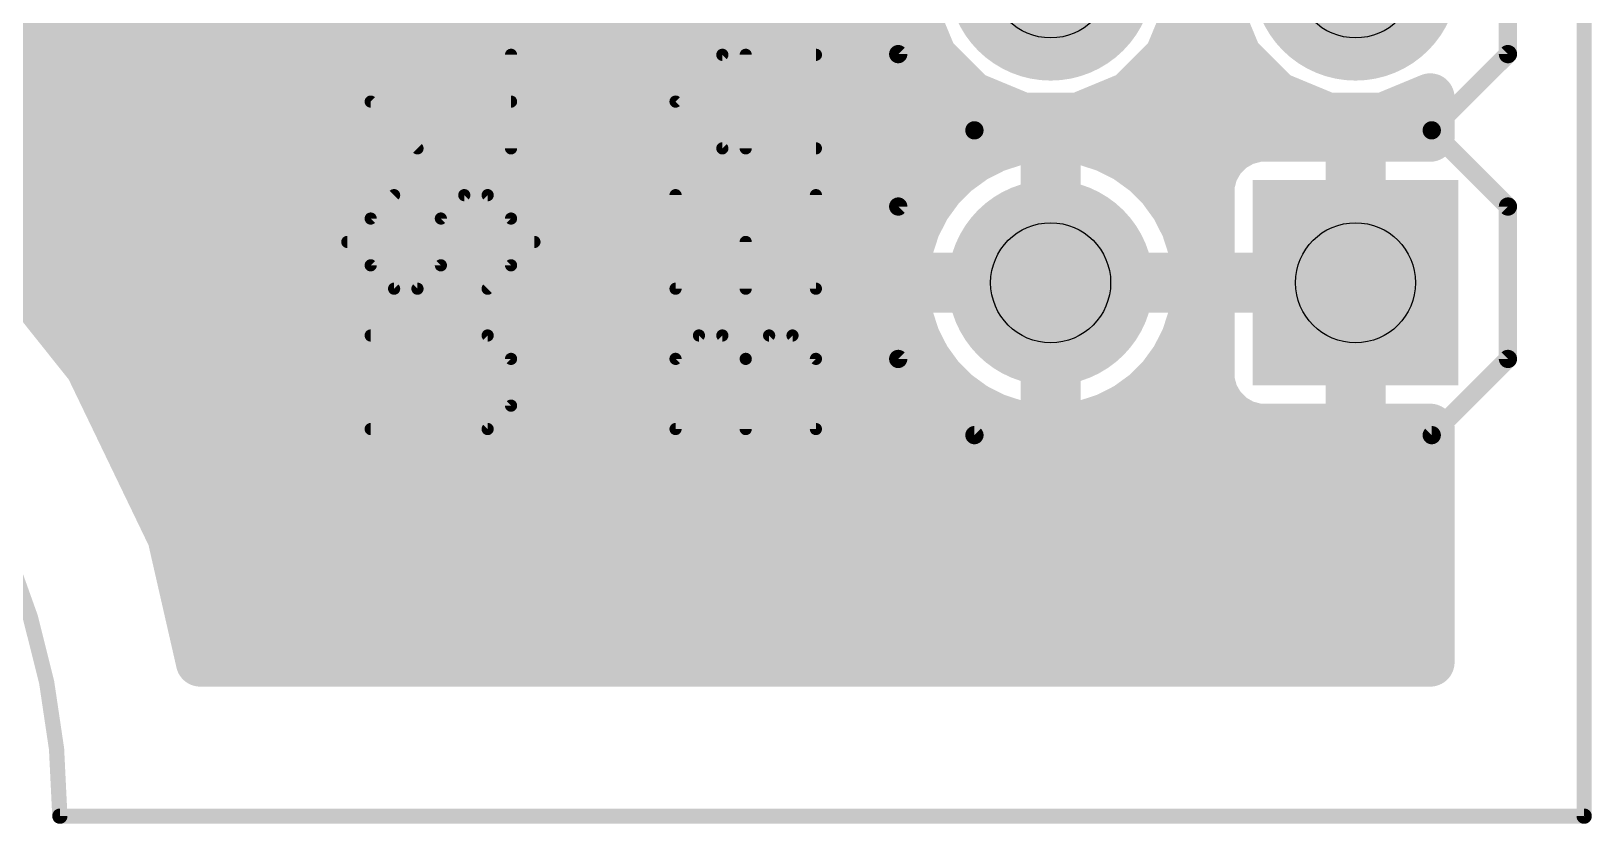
# Model space of a CAD drawing. Extents: x -0.1 to 54.7, y 0 to 86.4.
# Drawn here: x 41.67 to 54.67, y 14.54 to 21.15 of the extents above; entities that cross this region are included whole.
import ezdxf

# ---------------------------------------------------------------- set-up
doc = ezdxf.new("R2010")
doc.units = 0
for name, color, linetype in [('1', 22, 'CONTINUOUS'), ('16', 175, 'CONTINUOUS'), ('17', 82, 'CONTINUOUS'), ('20', 7, 'CONTINUOUS'), ('21', 253, 'CONTINUOUS'), ('25', 253, 'CONTINUOUS'), ('27', 253, 'CONTINUOUS'), ('29', 253, 'CONTINUOUS'), ('30', 253, 'CONTINUOUS'), ('44', 253, 'CONTINUOUS'), ('51', 253, 'CONTINUOUS')]:
    doc.layers.add(name, color=color, linetype=linetype)

# ---------------------------------------------------------------- blocks, each defined once
blk = doc.blocks.new('RECT')
blk.add_solid([(-0.5, -0.5), (0.5, -0.5), (-0.5, 0.5), (0.5, 0.5)])
blk = doc.blocks.new('SQUAREP')
blk.add_solid([(-0.5, -0.5), (0.5, -0.5), (-0.5, 0.5), (0.5, 0.5)])
blk = doc.blocks.new('ROUNDP')
at = {"const_width": 0.5}
blk.add_lwpolyline([(0, -0.25, 1), (0, 0.25, 1), (0, -0.25)], format="xyb", dxfattribs=at)

msp = doc.modelspace()

# ---------------------------------------------------------------- linework, layer by layer
at = {"layer": '1', "const_width": 0.4064}
for points in [[(49.0046, 21.3592), (49.1813, 20.9327)], [(51.1487, 20.9327), (51.3254, 21.3592)], [(51.5446, 21.3592), (51.7213, 20.9327)], [(38.7679, 21.1328), (49.0984, 21.1328)], [(51.2316, 21.1328), (51.6384, 21.1328)], [(49.1813, 20.9327), (49.5077, 20.6063)], [(50.8223, 20.6063), (51.1487, 20.9327)], [(51.7213, 20.9327), (52.0477, 20.6063)], [(39.6118, 20.7264), (49.3875, 20.7264)], [(49.5077, 20.6063), (49.9342, 20.4296)], [(50.3958, 20.4296), (50.8223, 20.6063)], [(50.9425, 20.7264), (51.9275, 20.7264)], [(52.0477, 20.6063), (52.4742, 20.4296)], [(52.9358, 20.4296), (53.3273, 20.5918)], [(53.3273, 20.5918), (53.3273, 20.2612)], [(49.9342, 20.4296), (50.3958, 20.4296)], [(52.4742, 20.4296), (52.9358, 20.4296)], [(40.2521, 20.32), (53.3273, 20.32)], [(49.8814, 20.2314), (49.7001, 20.1725)], [(50.0697, 20.2612), (49.8814, 20.2314)], [(50.1182, 20.2612), (50.0697, 20.2612)], [(50.1182, 19.0968), (50.1182, 20.2612)], [(50.2603, 20.2612), (50.2118, 20.2612)], [(50.2118, 20.2612), (50.2118, 19.0968)], [(50.4486, 20.2314), (50.2603, 20.2612)], [(50.6299, 20.1725), (50.4486, 20.2314)], [(51.7745, 20.23), (51.6703, 20.1699)], [(51.8908, 20.2612), (51.7745, 20.23)], [(52.6582, 20.2612), (51.8908, 20.2612)], [(52.6582, 19.0968), (52.6582, 20.2612)], [(53.3273, 20.2612), (52.7518, 20.2612)], [(52.7518, 20.2612), (52.7518, 19.0968)], [(49.5302, 20.0859), (49.376, 19.9739)], [(49.7001, 20.1725), (49.5302, 20.0859)], [(50.7998, 20.0859), (50.6299, 20.1725)], [(50.954, 19.9739), (50.7998, 20.0859)], [(51.5851, 20.0847), (51.525, 19.9805)], [(51.6703, 20.1699), (51.5851, 20.0847)], [(49.376, 19.9739), (49.2411, 19.839)], [(51.0889, 19.839), (50.954, 19.9739)], [(51.525, 19.9805), (51.4938, 19.8642)], [(40.7617, 19.9136), (49.3157, 19.9136)], [(49.2411, 19.839), (49.1291, 19.6848)], [(50.1182, 19.9136), (50.2118, 19.9136)], [(51.0143, 19.9136), (51.507, 19.9136)], [(51.2009, 19.6848), (51.0889, 19.839)], [(51.4938, 19.8642), (51.4938, 19.0968)], [(52.6582, 19.9136), (52.7518, 19.9136)], [(42.1576, 18.3516), (41.1744, 19.5844)], [(49.1291, 19.6848), (49.0425, 19.5149)], [(51.2875, 19.5149), (51.2009, 19.6848)], [(41.236, 19.5072), (49.04, 19.5072)], [(49.0425, 19.5149), (48.9836, 19.3336)], [(50.1182, 19.5072), (50.2118, 19.5072)], [(51.3464, 19.3336), (51.2875, 19.5149)], [(51.29, 19.5072), (51.4938, 19.5072)], [(52.6582, 19.5072), (52.7518, 19.5072)], [(48.9836, 19.3336), (48.9538, 19.1453)], [(51.3762, 19.1453), (51.3464, 19.3336)], [(41.5601, 19.1008), (48.9538, 19.1008)], [(48.9538, 19.1453), (48.9538, 19.0968)], [(48.9538, 19.0968), (50.1182, 19.0968)], [(50.1182, 19.1008), (50.2118, 19.1008)], [(50.2118, 19.0968), (50.1182, 19.0968)], [(50.1182, 19.0968), (50.1182, 19.0032)], [(50.2118, 19.0032), (50.2118, 19.0968)], [(50.2118, 19.0968), (51.3762, 19.0968)], [(51.3762, 19.0968), (51.3762, 19.1453)], [(51.3762, 19.1008), (51.4938, 19.1008)], [(51.4938, 19.0968), (52.6582, 19.0968)], [(52.6582, 19.1008), (52.7518, 19.1008)], [(52.7518, 19.0968), (52.6582, 19.0968)], [(52.6582, 19.0968), (52.6582, 19.0032)], [(50.1182, 19.0032), (48.9538, 19.0032)], [(48.9538, 19.0032), (48.9538, 18.9547)], [(48.9538, 18.9547), (48.9836, 18.7664)], [(50.1182, 17.8388), (50.1182, 19.0032)], [(50.1182, 19.0032), (50.2118, 19.0032)], [(50.2118, 19.0032), (50.2118, 17.8388)], [(51.3762, 19.0032), (50.2118, 19.0032)], [(51.3464, 18.7664), (51.3762, 18.9547)], [(51.3762, 18.9547), (51.3762, 19.0032)], [(52.6582, 19.0032), (51.4938, 19.0032)], [(51.4938, 19.0032), (51.4938, 18.2358)], [(52.6582, 17.8388), (52.6582, 19.0032)], [(52.6582, 19.0032), (52.7518, 19.0032)], [(52.7518, 19.0032), (52.7518, 17.8388)], [(41.8842, 18.6944), (49.007, 18.6944)], [(48.9836, 18.7664), (49.0425, 18.5851)], [(50.1182, 18.6944), (50.2118, 18.6944)], [(51.2875, 18.5851), (51.3464, 18.7664)], [(51.323, 18.6944), (51.4938, 18.6944)], [(52.6582, 18.6944), (52.7518, 18.6944)], [(49.0425, 18.5851), (49.1291, 18.4152)], [(51.2009, 18.4152), (51.2875, 18.5851)], [(49.1291, 18.4152), (49.2411, 18.261)], [(51.0889, 18.261), (51.2009, 18.4152)], [(42.8418, 16.9308), (42.1576, 18.3516)], [(42.1576, 18.3516), (42.1576, 18.3516)], [(42.1882, 18.288), (49.2215, 18.288)], [(49.2411, 18.261), (49.376, 18.1261)], [(50.1182, 18.288), (50.2118, 18.288)], [(50.954, 18.1261), (51.0889, 18.261)], [(51.1085, 18.288), (51.4938, 18.288)], [(52.6582, 18.288), (52.7518, 18.288)], [(51.4938, 18.2358), (51.525, 18.1195)], [(49.376, 18.1261), (49.5302, 18.0141)], [(49.5302, 18.0141), (49.7001, 17.9275)], [(50.6299, 17.9275), (50.7998, 18.0141)], [(50.7998, 18.0141), (50.954, 18.1261)], [(51.525, 18.1195), (51.5851, 18.0153)], [(51.5851, 18.0153), (51.6703, 17.9301)], [(42.3839, 17.8816), (49.8414, 17.8816)], [(49.7001, 17.9275), (49.8814, 17.8686)], [(50.1182, 17.8816), (50.2118, 17.8816)], [(50.4486, 17.8686), (50.6299, 17.9275)], [(50.4886, 17.8816), (51.7544, 17.8816)], [(51.6703, 17.9301), (51.7745, 17.87)], [(51.7745, 17.87), (51.8908, 17.8388)], [(52.6582, 17.8816), (52.7518, 17.8816)], [(49.8814, 17.8686), (50.0697, 17.8388)], [(50.0697, 17.8388), (50.1182, 17.8388)], [(50.2118, 17.8388), (50.2603, 17.8388)], [(50.2603, 17.8388), (50.4486, 17.8686)], [(51.8908, 17.8388), (52.6582, 17.8388)], [(52.7518, 17.8388), (53.3273, 17.8388)], [(53.3273, 17.8388), (53.3273, 15.8877)], [(42.5796, 17.4752), (53.3273, 17.4752)], [(42.7754, 17.0688), (53.3273, 17.0688)], [(43.0799, 15.8877), (42.8418, 16.9308)], [(42.8418, 16.9308), (42.8418, 16.9308)], [(42.9031, 16.6624), (53.3273, 16.6624)], [(42.9958, 16.256), (53.3273, 16.256)], [(53.3273, 15.8877), (43.0799, 15.8877)]]:
    msp.add_lwpolyline(points, dxfattribs=at)
at = {"layer": '1', "const_width": 0.2032}
for points in [[(49.0984, 21.0312, 1), (49.0984, 21.2344)], [(51.2316, 21.2344, 1), (51.2316, 21.0312)], [(51.6384, 21.0312, 1), (51.6384, 21.2344)], [(49.2531, 21.0045, 1), (49.1094, 20.8608)], [(49.0874, 20.8938, 1), (49.2751, 20.9716)], [(51.0549, 20.9716, 1), (51.2426, 20.8938)], [(51.2206, 20.8608, 1), (51.0769, 21.0045)], [(51.7931, 21.0045, 1), (51.6494, 20.8608)], [(51.6274, 20.8938, 1), (51.8151, 20.9716)], [(49.3875, 20.6248, 1), (49.3875, 20.828)], [(49.5466, 20.7001, 1), (49.4688, 20.5124)], [(50.8612, 20.5124, 1), (50.7834, 20.7001)], [(50.9425, 20.828, 1), (50.9425, 20.6248)], [(51.9275, 20.6248, 1), (51.9275, 20.828)], [(52.0866, 20.7001, 1), (52.0088, 20.5124)], [(49.4358, 20.5344, 1), (49.5795, 20.6781)], [(50.7505, 20.6781, 1), (50.8942, 20.5344)], [(51.9758, 20.5344, 1), (52.1195, 20.6781)], [(53.4289, 20.5918, 1), (53.2257, 20.5918)], [(53.3662, 20.4979, 1), (53.2884, 20.6856)], [(49.9342, 20.5312, 1), (49.9342, 20.328)], [(49.8953, 20.3357, 1), (49.9731, 20.5235)], [(50.3569, 20.5235, 1), (50.4347, 20.3357)], [(50.3958, 20.328, 1), (50.3958, 20.5312)], [(52.4742, 20.5312, 1), (52.4742, 20.328)], [(52.4353, 20.3357, 1), (52.5131, 20.5235)], [(52.8969, 20.5235, 1), (52.9747, 20.3357)], [(52.9358, 20.328, 1), (52.9358, 20.5312)], [(49.8655, 20.3317, 1), (49.8973, 20.131)], [(49.9128, 20.1347, 1), (49.85, 20.328)], [(50.0697, 20.3628, 1), (50.0697, 20.1596)], [(50.2198, 20.2612, 1), (50.0166, 20.2612)], [(50.0856, 20.1608, 1), (50.0538, 20.3615)], [(50.2118, 20.3628, 1), (50.2118, 20.1596)], [(50.3134, 20.2612, 1), (50.1102, 20.2612)], [(50.1182, 20.1596, 1), (50.1182, 20.3628)], [(50.2762, 20.3615, 1), (50.2444, 20.1608)], [(50.2603, 20.1596, 1), (50.2603, 20.3628)], [(50.48, 20.328, 1), (50.4172, 20.1347)], [(50.4327, 20.131, 1), (50.4645, 20.3317)], [(51.7482, 20.3282, 1), (51.8008, 20.1319)], [(51.8253, 20.1421, 1), (51.7237, 20.318)], [(51.8908, 20.3628, 1), (51.8908, 20.1596)], [(51.9171, 20.1631, 1), (51.8645, 20.3593)], [(52.7598, 20.2612, 1), (52.5566, 20.2612)], [(52.7518, 20.3628, 1), (52.7518, 20.1596)], [(52.8534, 20.2612, 1), (52.6502, 20.2612)], [(52.6582, 20.1596, 1), (52.6582, 20.3628)], [(53.3273, 20.2184, 1), (53.3273, 20.4216)], [(53.3273, 20.1596, 1), (53.3273, 20.3628)], [(49.5899, 20.0037, 1), (49.4705, 20.1681)], [(49.6687, 20.2691, 1), (49.7315, 20.0758)], [(49.7462, 20.0819, 1), (49.6539, 20.263)], [(50.6761, 20.263, 1), (50.5838, 20.0819)], [(50.5985, 20.0758, 1), (50.6613, 20.2691)], [(50.8595, 20.1681, 1), (50.7401, 20.0037)], [(51.6731, 20.0339, 1), (51.4972, 20.1355)], [(51.6195, 20.2578, 1), (51.7211, 20.0819)], [(51.7421, 20.098, 1), (51.5984, 20.2417)], [(53.2257, 20.2612, 1), (53.4289, 20.2612)], [(49.3162, 20.056, 1), (49.4357, 19.8917)], [(49.4478, 19.902, 1), (49.3041, 20.0457)], [(49.4841, 20.1764, 1), (49.5763, 19.9954)], [(50.7537, 19.9954, 1), (50.8459, 20.1764)], [(51.0259, 20.0457, 1), (50.8822, 19.902)], [(50.8943, 19.8917, 1), (51.0138, 20.056)], [(51.6231, 19.9542, 1), (51.4268, 20.0068)], [(51.5133, 20.1566, 1), (51.657, 20.0129)], [(49.3233, 19.7793, 1), (49.159, 19.8988)], [(49.3157, 19.812, 1), (49.3157, 20.0152)], [(50.1182, 20.0152, 1), (50.1182, 19.812)], [(50.2118, 19.812, 1), (50.2118, 20.0152)], [(51.0143, 20.0152, 1), (51.0143, 19.812)], [(51.171, 19.8988, 1), (51.0067, 19.7793)], [(51.5954, 19.8642, 1), (51.3922, 19.8642)], [(51.437, 20.0313, 1), (51.6129, 19.9297)], [(51.507, 19.812, 1), (51.507, 20.0152)], [(52.6582, 20.0152, 1), (52.6582, 19.812)], [(52.7518, 19.812, 1), (52.7518, 20.0152)], [(49.1693, 19.9109, 1), (49.313, 19.7672)], [(51.017, 19.7672, 1), (51.1607, 19.9109)], [(51.3957, 19.8905, 1), (51.5919, 19.8379)], [(49.0469, 19.7445, 1), (49.2113, 19.6251)], [(49.2196, 19.6387, 1), (49.0386, 19.7309)], [(51.2914, 19.7309, 1), (51.1104, 19.6387)], [(51.1187, 19.6251, 1), (51.2831, 19.7445)], [(48.952, 19.5611, 1), (49.1331, 19.4688)], [(49.1392, 19.4835, 1), (48.9459, 19.5463)], [(49.04, 19.4056, 1), (49.04, 19.6088)], [(50.1182, 19.6088, 1), (50.1182, 19.4056)], [(50.2118, 19.4056, 1), (50.2118, 19.6088)], [(51.3841, 19.5463, 1), (51.1908, 19.4835)], [(51.29, 19.6088, 1), (51.29, 19.4056)], [(51.1969, 19.4688, 1), (51.378, 19.5611)], [(51.4938, 19.4056, 1), (51.4938, 19.6088)], [(52.6582, 19.6088, 1), (52.6582, 19.4056)], [(52.7518, 19.4056, 1), (52.7518, 19.6088)], [(49.084, 19.3177, 1), (48.8833, 19.3495)], [(51.4467, 19.3495, 1), (51.246, 19.3177)], [(48.887, 19.365, 1), (49.0803, 19.3022)], [(51.2497, 19.3022, 1), (51.443, 19.365)], [(49.0554, 19.1453, 1), (48.8522, 19.1453)], [(48.9538, 19.1984, 1), (48.9538, 18.9952)], [(48.8535, 19.1612, 1), (49.0541, 19.1294)], [(48.9538, 18.9992, 1), (48.9538, 19.2024)], [(50.1182, 19.2024, 1), (50.1182, 18.9992)], [(50.1182, 19.1984, 1), (50.1182, 18.9952)], [(50.2198, 19.0968, 1), (50.0166, 19.0968)], [(50.3134, 19.0968, 1), (50.1102, 19.0968)], [(50.2118, 19.1984, 1), (50.2118, 18.9952)], [(50.1182, 18.9952, 1), (50.1182, 19.1984)], [(50.2118, 18.9992, 1), (50.2118, 19.2024)], [(50.2118, 18.9952, 1), (50.2118, 19.1984)], [(51.4778, 19.1453, 1), (51.2746, 19.1453)], [(51.3762, 19.2024, 1), (51.3762, 18.9992)], [(51.2758, 19.1294, 1), (51.4765, 19.1612)], [(51.3762, 18.9952, 1), (51.3762, 19.1984)], [(51.4938, 19.1984, 1), (51.4938, 18.9952)], [(51.4938, 18.9992, 1), (51.4938, 19.2024)], [(52.6582, 19.2024, 1), (52.6582, 18.9992)], [(52.6582, 19.1984, 1), (52.6582, 18.9952)], [(52.7598, 19.0968, 1), (52.5566, 19.0968)], [(52.6582, 18.9952, 1), (52.6582, 19.1984)], [(52.7518, 18.9992, 1), (52.7518, 19.2024)], [(52.7518, 18.9952, 1), (52.7518, 19.1984)], [(48.9538, 19.1048, 1), (48.9538, 18.9016)], [(49.0554, 19.0032, 1), (48.8522, 19.0032)], [(48.8522, 19.0968, 1), (49.0554, 19.0968)], [(49.0541, 18.9706, 1), (48.8535, 18.9388)], [(50.2198, 19.0032, 1), (50.0166, 19.0032)], [(50.1182, 19.1048, 1), (50.1182, 18.9016)], [(50.0166, 19.0968, 1), (50.2198, 19.0968)], [(50.3134, 19.0032, 1), (50.1102, 19.0032)], [(50.2118, 19.1048, 1), (50.2118, 18.9016)], [(50.1102, 19.0968, 1), (50.3134, 19.0968)], [(50.1182, 18.9016, 1), (50.1182, 19.1048)], [(50.2118, 18.9016, 1), (50.2118, 19.1048)], [(51.4778, 19.0032, 1), (51.2746, 19.0032)], [(51.2746, 19.0968, 1), (51.4778, 19.0968)], [(51.4765, 18.9388, 1), (51.2758, 18.9706)], [(51.3762, 18.9016, 1), (51.3762, 19.1048)], [(51.4938, 19.1048, 1), (51.4938, 18.9016)], [(51.5954, 19.0032, 1), (51.3922, 19.0032)], [(51.3922, 19.0968, 1), (51.5954, 19.0968)], [(52.7598, 19.0032, 1), (52.5566, 19.0032)], [(52.6582, 19.1048, 1), (52.6582, 18.9016)], [(52.5566, 19.0968, 1), (52.7598, 19.0968)], [(52.8534, 19.0032, 1), (52.6502, 19.0032)], [(52.6502, 19.0968, 1), (52.8534, 19.0968)], [(52.6582, 18.9016, 1), (52.6582, 19.1048)], [(52.7518, 18.9016, 1), (52.7518, 19.1048)], [(48.8522, 18.9547, 1), (49.0554, 18.9547)], [(50.0166, 19.0032, 1), (50.2198, 19.0032)], [(50.1102, 19.0032, 1), (50.3134, 19.0032)], [(51.2746, 18.9547, 1), (51.4778, 18.9547)], [(52.5566, 19.0032, 1), (52.7598, 19.0032)], [(41.8842, 18.796, 1), (41.8842, 18.5928)], [(49.0803, 18.7978, 1), (48.887, 18.735)], [(48.8833, 18.7505, 1), (49.084, 18.7823)], [(49.007, 18.5928, 1), (49.007, 18.796)], [(50.1182, 18.796, 1), (50.1182, 18.5928)], [(50.2118, 18.5928, 1), (50.2118, 18.796)], [(51.323, 18.796, 1), (51.323, 18.5928)], [(51.246, 18.7823, 1), (51.4467, 18.7505)], [(51.443, 18.735, 1), (51.2497, 18.7978)], [(51.4938, 18.5928, 1), (51.4938, 18.796)], [(52.6582, 18.796, 1), (52.6582, 18.5928)], [(52.7518, 18.5928, 1), (52.7518, 18.796)], [(49.1331, 18.6312, 1), (48.952, 18.5389)], [(51.378, 18.5389, 1), (51.1969, 18.6312)], [(48.9459, 18.5537, 1), (49.1392, 18.6165)], [(49.2113, 18.4749, 1), (49.0469, 18.3555)], [(51.2831, 18.3555, 1), (51.1187, 18.4749)], [(51.1908, 18.6165, 1), (51.3841, 18.5537)], [(42.2592, 18.3516, 1), (42.056, 18.3516)], [(42.2491, 18.3956, 1), (42.0661, 18.3075)], [(42.0782, 18.2882, 1), (42.237, 18.4149)], [(42.1882, 18.3896, 1), (42.1882, 18.1864)], [(49.0386, 18.3691, 1), (49.2196, 18.4613)], [(49.313, 18.3328, 1), (49.1693, 18.1891)], [(49.2215, 18.1864, 1), (49.2215, 18.3896)], [(50.1182, 18.3896, 1), (50.1182, 18.1864)], [(50.2118, 18.1864, 1), (50.2118, 18.3896)], [(51.1085, 18.3896, 1), (51.1085, 18.1864)], [(51.1607, 18.1891, 1), (51.017, 18.3328)], [(51.1104, 18.4613, 1), (51.2914, 18.3691)], [(51.4938, 18.1864, 1), (51.4938, 18.3896)], [(52.6582, 18.3896, 1), (52.6582, 18.1864)], [(52.7518, 18.1864, 1), (52.7518, 18.3896)], [(42.056, 18.3516, 1), (42.2592, 18.3516)], [(49.159, 18.2012, 1), (49.3233, 18.3207)], [(51.0067, 18.3207, 1), (51.171, 18.2012)], [(51.5919, 18.2621, 1), (51.3957, 18.2095)], [(51.3922, 18.2358, 1), (51.5954, 18.2358)], [(49.4357, 18.2083, 1), (49.3162, 18.044)], [(49.3041, 18.0543, 1), (49.4478, 18.198)], [(49.5763, 18.1046, 1), (49.4841, 17.9236)], [(50.8459, 17.9236, 1), (50.7537, 18.1046)], [(50.8822, 18.198, 1), (51.0259, 18.0543)], [(51.0138, 18.044, 1), (50.8943, 18.2083)], [(51.6129, 18.1703, 1), (51.437, 18.0687)], [(51.4268, 18.0932, 1), (51.6231, 18.1458)], [(51.657, 18.0871, 1), (51.5133, 17.9434)], [(42.3839, 17.9832, 1), (42.3839, 17.78)], [(49.4705, 17.9319, 1), (49.5899, 18.0963)], [(49.7315, 18.0242, 1), (49.6687, 17.8309)], [(49.6539, 17.837, 1), (49.7462, 18.0181)], [(49.8414, 17.78, 1), (49.8414, 17.9832)], [(50.1182, 17.9832, 1), (50.1182, 17.78)], [(50.2118, 17.78, 1), (50.2118, 17.9832)], [(50.4886, 17.9832, 1), (50.4886, 17.78)], [(50.5838, 18.0181, 1), (50.6761, 17.837)], [(50.6613, 17.8309, 1), (50.5985, 18.0242)], [(50.7401, 18.0963, 1), (50.8595, 17.9319)], [(51.4972, 17.9645, 1), (51.6731, 18.0661)], [(51.7211, 18.0181, 1), (51.6195, 17.8422)], [(51.5984, 17.8583, 1), (51.7421, 18.002)], [(51.8008, 17.9681, 1), (51.7482, 17.7718)], [(51.7544, 17.78, 1), (51.7544, 17.9832)], [(52.6582, 17.9832, 1), (52.6582, 17.78)], [(52.7518, 17.78, 1), (52.7518, 17.9832)], [(49.8973, 17.969, 1), (49.8655, 17.7683)], [(49.85, 17.772, 1), (49.9128, 17.9653)], [(50.0697, 17.9404, 1), (50.0697, 17.7372)], [(50.0538, 17.7385, 1), (50.0856, 17.9391)], [(50.2118, 17.9404, 1), (50.2118, 17.7372)], [(50.1182, 17.7372, 1), (50.1182, 17.9404)], [(50.2444, 17.9391, 1), (50.2762, 17.7385)], [(50.2603, 17.7372, 1), (50.2603, 17.9404)], [(50.4172, 17.9653, 1), (50.48, 17.772)], [(50.4645, 17.7683, 1), (50.4327, 17.969)], [(51.7237, 17.782, 1), (51.8253, 17.9579)], [(51.8908, 17.9404, 1), (51.8908, 17.7372)], [(51.8645, 17.7407, 1), (51.9171, 17.9369)], [(52.7518, 17.9404, 1), (52.7518, 17.7372)], [(52.6582, 17.7372, 1), (52.6582, 17.9404)], [(53.4289, 17.8388, 1), (53.2257, 17.8388)], [(53.3273, 17.7372, 1), (53.3273, 17.9404)], [(50.0166, 17.8388, 1), (50.2198, 17.8388)], [(50.1102, 17.8388, 1), (50.3134, 17.8388)], [(52.5566, 17.8388, 1), (52.7598, 17.8388)], [(52.6502, 17.8388, 1), (52.8534, 17.8388)], [(42.5796, 17.5768, 1), (42.5796, 17.3736)], [(53.3273, 17.3736, 1), (53.3273, 17.5768)], [(42.7754, 17.1704, 1), (42.7754, 16.9672)], [(53.3273, 16.9672, 1), (53.3273, 17.1704)], [(42.9434, 16.9308, 1), (42.7402, 16.9308)], [(42.9409, 16.9534, 1), (42.7428, 16.9082)], [(42.7503, 16.8867, 1), (42.9333, 16.9749)], [(42.7402, 16.9308, 1), (42.9434, 16.9308)], [(42.9031, 16.764, 1), (42.9031, 16.5608)], [(53.3273, 16.5608, 1), (53.3273, 16.764)], [(42.9958, 16.3576, 1), (42.9958, 16.1544)], [(53.3273, 16.1544, 1), (53.3273, 16.3576)], [(43.0799, 15.9893, 1), (43.0799, 15.7861)], [(42.9808, 15.8651, 1), (43.1789, 15.9103)], [(53.3273, 15.7861, 1), (53.3273, 15.9893)], [(53.2257, 15.8877, 1), (53.4289, 15.8877)]]:
    msp.add_lwpolyline(points, format="xyb", dxfattribs=at)
at = {"layer": '16', "const_width": 0.4064}
for points in [[(49.0046, 21.3592), (49.1813, 20.9327)], [(51.1487, 20.9327), (51.3254, 21.3592)], [(51.5446, 21.3592), (51.7213, 20.9327)], [(38.7679, 21.1328), (49.0984, 21.1328)], [(51.2316, 21.1328), (51.6384, 21.1328)], [(49.1813, 20.9327), (49.5077, 20.6063)], [(50.8223, 20.6063), (51.1487, 20.9327)], [(51.7213, 20.9327), (52.0477, 20.6063)], [(39.6118, 20.7264), (49.3875, 20.7264)], [(49.5077, 20.6063), (49.9342, 20.4296)], [(50.3958, 20.4296), (50.8223, 20.6063)], [(50.9425, 20.7264), (51.9275, 20.7264)], [(52.0477, 20.6063), (52.4742, 20.4296)], [(52.9358, 20.4296), (53.3273, 20.5918)], [(53.3273, 20.5918), (53.3273, 20.2612)], [(49.9342, 20.4296), (50.3958, 20.4296)], [(52.4742, 20.4296), (52.9358, 20.4296)], [(40.2521, 20.32), (53.3273, 20.32)], [(49.8814, 20.2314), (49.7001, 20.1725)], [(50.0697, 20.2612), (49.8814, 20.2314)], [(50.1182, 20.2612), (50.0697, 20.2612)], [(50.1182, 19.0968), (50.1182, 20.2612)], [(50.2603, 20.2612), (50.2118, 20.2612)], [(50.2118, 20.2612), (50.2118, 19.0968)], [(50.4486, 20.2314), (50.2603, 20.2612)], [(50.6299, 20.1725), (50.4486, 20.2314)], [(51.7745, 20.23), (51.6703, 20.1699)], [(51.8908, 20.2612), (51.7745, 20.23)], [(52.6582, 20.2612), (51.8908, 20.2612)], [(52.6582, 19.0968), (52.6582, 20.2612)], [(53.3273, 20.2612), (52.7518, 20.2612)], [(52.7518, 20.2612), (52.7518, 19.0968)], [(49.5302, 20.0859), (49.376, 19.9739)], [(49.7001, 20.1725), (49.5302, 20.0859)], [(50.7998, 20.0859), (50.6299, 20.1725)], [(50.954, 19.9739), (50.7998, 20.0859)], [(51.5851, 20.0847), (51.525, 19.9805)], [(51.6703, 20.1699), (51.5851, 20.0847)], [(49.376, 19.9739), (49.2411, 19.839)], [(51.0889, 19.839), (50.954, 19.9739)], [(51.525, 19.9805), (51.4938, 19.8642)], [(40.7617, 19.9136), (49.3157, 19.9136)], [(49.2411, 19.839), (49.1291, 19.6848)], [(50.1182, 19.9136), (50.2118, 19.9136)], [(51.0143, 19.9136), (51.507, 19.9136)], [(51.2009, 19.6848), (51.0889, 19.839)], [(51.4938, 19.8642), (51.4938, 19.0968)], [(52.6582, 19.9136), (52.7518, 19.9136)], [(42.1576, 18.3516), (41.1744, 19.5844)], [(49.1291, 19.6848), (49.0425, 19.5149)], [(51.2875, 19.5149), (51.2009, 19.6848)], [(41.236, 19.5072), (49.04, 19.5072)], [(49.0425, 19.5149), (48.9836, 19.3336)], [(50.1182, 19.5072), (50.2118, 19.5072)], [(51.3464, 19.3336), (51.2875, 19.5149)], [(51.29, 19.5072), (51.4938, 19.5072)], [(52.6582, 19.5072), (52.7518, 19.5072)], [(48.9836, 19.3336), (48.9538, 19.1453)], [(51.3762, 19.1453), (51.3464, 19.3336)], [(41.5601, 19.1008), (48.9538, 19.1008)], [(48.9538, 19.1453), (48.9538, 19.0968)], [(48.9538, 19.0968), (50.1182, 19.0968)], [(50.1182, 19.1008), (50.2118, 19.1008)], [(50.2118, 19.0968), (50.1182, 19.0968)], [(50.1182, 19.0968), (50.1182, 19.0032)], [(50.2118, 19.0032), (50.2118, 19.0968)], [(50.2118, 19.0968), (51.3762, 19.0968)], [(51.3762, 19.0968), (51.3762, 19.1453)], [(51.3762, 19.1008), (51.4938, 19.1008)], [(51.4938, 19.0968), (52.6582, 19.0968)], [(52.6582, 19.1008), (52.7518, 19.1008)], [(52.7518, 19.0968), (52.6582, 19.0968)], [(52.6582, 19.0968), (52.6582, 19.0032)], [(50.1182, 19.0032), (48.9538, 19.0032)], [(48.9538, 19.0032), (48.9538, 18.9547)], [(48.9538, 18.9547), (48.9836, 18.7664)], [(50.1182, 17.8388), (50.1182, 19.0032)], [(50.1182, 19.0032), (50.2118, 19.0032)], [(50.2118, 19.0032), (50.2118, 17.8388)], [(51.3762, 19.0032), (50.2118, 19.0032)], [(51.3464, 18.7664), (51.3762, 18.9547)], [(51.3762, 18.9547), (51.3762, 19.0032)], [(52.6582, 19.0032), (51.4938, 19.0032)], [(51.4938, 19.0032), (51.4938, 18.2358)], [(52.6582, 17.8388), (52.6582, 19.0032)], [(52.6582, 19.0032), (52.7518, 19.0032)], [(52.7518, 19.0032), (52.7518, 17.8388)], [(41.8842, 18.6944), (49.007, 18.6944)], [(48.9836, 18.7664), (49.0425, 18.5851)], [(50.1182, 18.6944), (50.2118, 18.6944)], [(51.2875, 18.5851), (51.3464, 18.7664)], [(51.323, 18.6944), (51.4938, 18.6944)], [(52.6582, 18.6944), (52.7518, 18.6944)], [(49.0425, 18.5851), (49.1291, 18.4152)], [(51.2009, 18.4152), (51.2875, 18.5851)], [(49.1291, 18.4152), (49.2411, 18.261)], [(51.0889, 18.261), (51.2009, 18.4152)], [(42.8418, 16.9308), (42.1576, 18.3516)], [(42.1576, 18.3516), (42.1576, 18.3516)], [(42.1882, 18.288), (49.2215, 18.288)], [(49.2411, 18.261), (49.376, 18.1261)], [(50.1182, 18.288), (50.2118, 18.288)], [(50.954, 18.1261), (51.0889, 18.261)], [(51.1085, 18.288), (51.4938, 18.288)], [(52.6582, 18.288), (52.7518, 18.288)], [(51.4938, 18.2358), (51.525, 18.1195)], [(49.376, 18.1261), (49.5302, 18.0141)], [(49.5302, 18.0141), (49.7001, 17.9275)], [(50.6299, 17.9275), (50.7998, 18.0141)], [(50.7998, 18.0141), (50.954, 18.1261)], [(51.525, 18.1195), (51.5851, 18.0153)], [(51.5851, 18.0153), (51.6703, 17.9301)], [(42.3839, 17.8816), (49.8414, 17.8816)], [(49.7001, 17.9275), (49.8814, 17.8686)], [(50.1182, 17.8816), (50.2118, 17.8816)], [(50.4486, 17.8686), (50.6299, 17.9275)], [(50.4886, 17.8816), (51.7544, 17.8816)], [(51.6703, 17.9301), (51.7745, 17.87)], [(51.7745, 17.87), (51.8908, 17.8388)], [(52.6582, 17.8816), (52.7518, 17.8816)], [(49.8814, 17.8686), (50.0697, 17.8388)], [(50.0697, 17.8388), (50.1182, 17.8388)], [(50.2118, 17.8388), (50.2603, 17.8388)], [(50.2603, 17.8388), (50.4486, 17.8686)], [(51.8908, 17.8388), (52.6582, 17.8388)], [(52.7518, 17.8388), (53.3273, 17.8388)], [(53.3273, 17.8388), (53.3273, 15.8877)], [(42.5796, 17.4752), (53.3273, 17.4752)], [(42.7754, 17.0688), (53.3273, 17.0688)], [(43.0799, 15.8877), (42.8418, 16.9308)], [(42.8418, 16.9308), (42.8418, 16.9308)], [(42.9031, 16.6624), (53.3273, 16.6624)], [(42.9958, 16.256), (53.3273, 16.256)], [(53.3273, 15.8877), (43.0799, 15.8877)]]:
    msp.add_lwpolyline(points, dxfattribs=at)
at = {"layer": '16', "const_width": 0.2032}
for points in [[(49.0984, 21.0312, 1), (49.0984, 21.2344)], [(51.2316, 21.2344, 1), (51.2316, 21.0312)], [(51.6384, 21.0312, 1), (51.6384, 21.2344)], [(49.2531, 21.0045, 1), (49.1094, 20.8608)], [(49.0874, 20.8938, 1), (49.2751, 20.9716)], [(51.0549, 20.9716, 1), (51.2426, 20.8938)], [(51.2206, 20.8608, 1), (51.0769, 21.0045)], [(51.7931, 21.0045, 1), (51.6494, 20.8608)], [(51.6274, 20.8938, 1), (51.8151, 20.9716)], [(49.3875, 20.6248, 1), (49.3875, 20.828)], [(49.5466, 20.7001, 1), (49.4688, 20.5124)], [(50.8612, 20.5124, 1), (50.7834, 20.7001)], [(50.9425, 20.828, 1), (50.9425, 20.6248)], [(51.9275, 20.6248, 1), (51.9275, 20.828)], [(52.0866, 20.7001, 1), (52.0088, 20.5124)], [(49.4358, 20.5344, 1), (49.5795, 20.6781)], [(50.7505, 20.6781, 1), (50.8942, 20.5344)], [(51.9758, 20.5344, 1), (52.1195, 20.6781)], [(53.4289, 20.5918, 1), (53.2257, 20.5918)], [(53.3662, 20.4979, 1), (53.2884, 20.6856)], [(49.9342, 20.5312, 1), (49.9342, 20.328)], [(49.8953, 20.3357, 1), (49.9731, 20.5235)], [(50.3569, 20.5235, 1), (50.4347, 20.3357)], [(50.3958, 20.328, 1), (50.3958, 20.5312)], [(52.4742, 20.5312, 1), (52.4742, 20.328)], [(52.4353, 20.3357, 1), (52.5131, 20.5235)], [(52.8969, 20.5235, 1), (52.9747, 20.3357)], [(52.9358, 20.328, 1), (52.9358, 20.5312)], [(49.8655, 20.3317, 1), (49.8973, 20.131)], [(49.9128, 20.1347, 1), (49.85, 20.328)], [(50.0697, 20.3628, 1), (50.0697, 20.1596)], [(50.2198, 20.2612, 1), (50.0166, 20.2612)], [(50.0856, 20.1608, 1), (50.0538, 20.3615)], [(50.2118, 20.3628, 1), (50.2118, 20.1596)], [(50.3134, 20.2612, 1), (50.1102, 20.2612)], [(50.1182, 20.1596, 1), (50.1182, 20.3628)], [(50.2762, 20.3615, 1), (50.2444, 20.1608)], [(50.2603, 20.1596, 1), (50.2603, 20.3628)], [(50.48, 20.328, 1), (50.4172, 20.1347)], [(50.4327, 20.131, 1), (50.4645, 20.3317)], [(51.7482, 20.3282, 1), (51.8008, 20.1319)], [(51.8253, 20.1421, 1), (51.7237, 20.318)], [(51.8908, 20.3628, 1), (51.8908, 20.1596)], [(51.9171, 20.1631, 1), (51.8645, 20.3593)], [(52.7598, 20.2612, 1), (52.5566, 20.2612)], [(52.7518, 20.3628, 1), (52.7518, 20.1596)], [(52.8534, 20.2612, 1), (52.6502, 20.2612)], [(52.6582, 20.1596, 1), (52.6582, 20.3628)], [(53.3273, 20.2184, 1), (53.3273, 20.4216)], [(53.3273, 20.1596, 1), (53.3273, 20.3628)], [(49.5899, 20.0037, 1), (49.4705, 20.1681)], [(49.6687, 20.2691, 1), (49.7315, 20.0758)], [(49.7462, 20.0819, 1), (49.6539, 20.263)], [(50.6761, 20.263, 1), (50.5838, 20.0819)], [(50.5985, 20.0758, 1), (50.6613, 20.2691)], [(50.8595, 20.1681, 1), (50.7401, 20.0037)], [(51.6731, 20.0339, 1), (51.4972, 20.1355)], [(51.6195, 20.2578, 1), (51.7211, 20.0819)], [(51.7421, 20.098, 1), (51.5984, 20.2417)], [(53.2257, 20.2612, 1), (53.4289, 20.2612)], [(49.3162, 20.056, 1), (49.4357, 19.8917)], [(49.4478, 19.902, 1), (49.3041, 20.0457)], [(49.4841, 20.1764, 1), (49.5763, 19.9954)], [(50.7537, 19.9954, 1), (50.8459, 20.1764)], [(51.0259, 20.0457, 1), (50.8822, 19.902)], [(50.8943, 19.8917, 1), (51.0138, 20.056)], [(51.6231, 19.9542, 1), (51.4268, 20.0068)], [(51.5133, 20.1566, 1), (51.657, 20.0129)], [(49.3233, 19.7793, 1), (49.159, 19.8988)], [(49.3157, 19.812, 1), (49.3157, 20.0152)], [(50.1182, 20.0152, 1), (50.1182, 19.812)], [(50.2118, 19.812, 1), (50.2118, 20.0152)], [(51.0143, 20.0152, 1), (51.0143, 19.812)], [(51.171, 19.8988, 1), (51.0067, 19.7793)], [(51.5954, 19.8642, 1), (51.3922, 19.8642)], [(51.437, 20.0313, 1), (51.6129, 19.9297)], [(51.507, 19.812, 1), (51.507, 20.0152)], [(52.6582, 20.0152, 1), (52.6582, 19.812)], [(52.7518, 19.812, 1), (52.7518, 20.0152)], [(49.1693, 19.9109, 1), (49.313, 19.7672)], [(51.017, 19.7672, 1), (51.1607, 19.9109)], [(51.3957, 19.8905, 1), (51.5919, 19.8379)], [(49.0469, 19.7445, 1), (49.2113, 19.6251)], [(49.2196, 19.6387, 1), (49.0386, 19.7309)], [(51.2914, 19.7309, 1), (51.1104, 19.6387)], [(51.1187, 19.6251, 1), (51.2831, 19.7445)], [(48.952, 19.5611, 1), (49.1331, 19.4688)], [(49.1392, 19.4835, 1), (48.9459, 19.5463)], [(49.04, 19.4056, 1), (49.04, 19.6088)], [(50.1182, 19.6088, 1), (50.1182, 19.4056)], [(50.2118, 19.4056, 1), (50.2118, 19.6088)], [(51.3841, 19.5463, 1), (51.1908, 19.4835)], [(51.29, 19.6088, 1), (51.29, 19.4056)], [(51.1969, 19.4688, 1), (51.378, 19.5611)], [(51.4938, 19.4056, 1), (51.4938, 19.6088)], [(52.6582, 19.6088, 1), (52.6582, 19.4056)], [(52.7518, 19.4056, 1), (52.7518, 19.6088)], [(49.084, 19.3177, 1), (48.8833, 19.3495)], [(51.4467, 19.3495, 1), (51.246, 19.3177)], [(48.887, 19.365, 1), (49.0803, 19.3022)], [(51.2497, 19.3022, 1), (51.443, 19.365)], [(49.0554, 19.1453, 1), (48.8522, 19.1453)], [(48.9538, 19.1984, 1), (48.9538, 18.9952)], [(48.8535, 19.1612, 1), (49.0541, 19.1294)], [(48.9538, 18.9992, 1), (48.9538, 19.2024)], [(50.1182, 19.2024, 1), (50.1182, 18.9992)], [(50.1182, 19.1984, 1), (50.1182, 18.9952)], [(50.2198, 19.0968, 1), (50.0166, 19.0968)], [(50.3134, 19.0968, 1), (50.1102, 19.0968)], [(50.2118, 19.1984, 1), (50.2118, 18.9952)], [(50.1182, 18.9952, 1), (50.1182, 19.1984)], [(50.2118, 18.9992, 1), (50.2118, 19.2024)], [(50.2118, 18.9952, 1), (50.2118, 19.1984)], [(51.4778, 19.1453, 1), (51.2746, 19.1453)], [(51.3762, 19.2024, 1), (51.3762, 18.9992)], [(51.2758, 19.1294, 1), (51.4765, 19.1612)], [(51.3762, 18.9952, 1), (51.3762, 19.1984)], [(51.4938, 19.1984, 1), (51.4938, 18.9952)], [(51.4938, 18.9992, 1), (51.4938, 19.2024)], [(52.6582, 19.2024, 1), (52.6582, 18.9992)], [(52.6582, 19.1984, 1), (52.6582, 18.9952)], [(52.7598, 19.0968, 1), (52.5566, 19.0968)], [(52.6582, 18.9952, 1), (52.6582, 19.1984)], [(52.7518, 18.9992, 1), (52.7518, 19.2024)], [(52.7518, 18.9952, 1), (52.7518, 19.1984)], [(48.9538, 19.1048, 1), (48.9538, 18.9016)], [(49.0554, 19.0032, 1), (48.8522, 19.0032)], [(48.8522, 19.0968, 1), (49.0554, 19.0968)], [(49.0541, 18.9706, 1), (48.8535, 18.9388)], [(50.2198, 19.0032, 1), (50.0166, 19.0032)], [(50.1182, 19.1048, 1), (50.1182, 18.9016)], [(50.0166, 19.0968, 1), (50.2198, 19.0968)], [(50.3134, 19.0032, 1), (50.1102, 19.0032)], [(50.2118, 19.1048, 1), (50.2118, 18.9016)], [(50.1102, 19.0968, 1), (50.3134, 19.0968)], [(50.1182, 18.9016, 1), (50.1182, 19.1048)], [(50.2118, 18.9016, 1), (50.2118, 19.1048)], [(51.4778, 19.0032, 1), (51.2746, 19.0032)], [(51.2746, 19.0968, 1), (51.4778, 19.0968)], [(51.4765, 18.9388, 1), (51.2758, 18.9706)], [(51.3762, 18.9016, 1), (51.3762, 19.1048)], [(51.4938, 19.1048, 1), (51.4938, 18.9016)], [(51.5954, 19.0032, 1), (51.3922, 19.0032)], [(51.3922, 19.0968, 1), (51.5954, 19.0968)], [(52.7598, 19.0032, 1), (52.5566, 19.0032)], [(52.6582, 19.1048, 1), (52.6582, 18.9016)], [(52.5566, 19.0968, 1), (52.7598, 19.0968)], [(52.8534, 19.0032, 1), (52.6502, 19.0032)], [(52.6502, 19.0968, 1), (52.8534, 19.0968)], [(52.6582, 18.9016, 1), (52.6582, 19.1048)], [(52.7518, 18.9016, 1), (52.7518, 19.1048)], [(48.8522, 18.9547, 1), (49.0554, 18.9547)], [(50.0166, 19.0032, 1), (50.2198, 19.0032)], [(50.1102, 19.0032, 1), (50.3134, 19.0032)], [(51.2746, 18.9547, 1), (51.4778, 18.9547)], [(52.5566, 19.0032, 1), (52.7598, 19.0032)], [(41.8842, 18.796, 1), (41.8842, 18.5928)], [(49.0803, 18.7978, 1), (48.887, 18.735)], [(48.8833, 18.7505, 1), (49.084, 18.7823)], [(49.007, 18.5928, 1), (49.007, 18.796)], [(50.1182, 18.796, 1), (50.1182, 18.5928)], [(50.2118, 18.5928, 1), (50.2118, 18.796)], [(51.323, 18.796, 1), (51.323, 18.5928)], [(51.246, 18.7823, 1), (51.4467, 18.7505)], [(51.443, 18.735, 1), (51.2497, 18.7978)], [(51.4938, 18.5928, 1), (51.4938, 18.796)], [(52.6582, 18.796, 1), (52.6582, 18.5928)], [(52.7518, 18.5928, 1), (52.7518, 18.796)], [(49.1331, 18.6312, 1), (48.952, 18.5389)], [(51.378, 18.5389, 1), (51.1969, 18.6312)], [(48.9459, 18.5537, 1), (49.1392, 18.6165)], [(49.2113, 18.4749, 1), (49.0469, 18.3555)], [(51.2831, 18.3555, 1), (51.1187, 18.4749)], [(51.1908, 18.6165, 1), (51.3841, 18.5537)], [(42.2592, 18.3516, 1), (42.056, 18.3516)], [(42.2491, 18.3956, 1), (42.0661, 18.3075)], [(42.0782, 18.2882, 1), (42.237, 18.4149)], [(42.1882, 18.3896, 1), (42.1882, 18.1864)], [(49.0386, 18.3691, 1), (49.2196, 18.4613)], [(49.313, 18.3328, 1), (49.1693, 18.1891)], [(49.2215, 18.1864, 1), (49.2215, 18.3896)], [(50.1182, 18.3896, 1), (50.1182, 18.1864)], [(50.2118, 18.1864, 1), (50.2118, 18.3896)], [(51.1085, 18.3896, 1), (51.1085, 18.1864)], [(51.1607, 18.1891, 1), (51.017, 18.3328)], [(51.1104, 18.4613, 1), (51.2914, 18.3691)], [(51.4938, 18.1864, 1), (51.4938, 18.3896)], [(52.6582, 18.3896, 1), (52.6582, 18.1864)], [(52.7518, 18.1864, 1), (52.7518, 18.3896)], [(42.056, 18.3516, 1), (42.2592, 18.3516)], [(49.159, 18.2012, 1), (49.3233, 18.3207)], [(51.0067, 18.3207, 1), (51.171, 18.2012)], [(51.5919, 18.2621, 1), (51.3957, 18.2095)], [(51.3922, 18.2358, 1), (51.5954, 18.2358)], [(49.4357, 18.2083, 1), (49.3162, 18.044)], [(49.3041, 18.0543, 1), (49.4478, 18.198)], [(49.5763, 18.1046, 1), (49.4841, 17.9236)], [(50.8459, 17.9236, 1), (50.7537, 18.1046)], [(50.8822, 18.198, 1), (51.0259, 18.0543)], [(51.0138, 18.044, 1), (50.8943, 18.2083)], [(51.6129, 18.1703, 1), (51.437, 18.0687)], [(51.4268, 18.0932, 1), (51.6231, 18.1458)], [(51.657, 18.0871, 1), (51.5133, 17.9434)], [(42.3839, 17.9832, 1), (42.3839, 17.78)], [(49.4705, 17.9319, 1), (49.5899, 18.0963)], [(49.7315, 18.0242, 1), (49.6687, 17.8309)], [(49.6539, 17.837, 1), (49.7462, 18.0181)], [(49.8414, 17.78, 1), (49.8414, 17.9832)], [(50.1182, 17.9832, 1), (50.1182, 17.78)], [(50.2118, 17.78, 1), (50.2118, 17.9832)], [(50.4886, 17.9832, 1), (50.4886, 17.78)], [(50.5838, 18.0181, 1), (50.6761, 17.837)], [(50.6613, 17.8309, 1), (50.5985, 18.0242)], [(50.7401, 18.0963, 1), (50.8595, 17.9319)], [(51.4972, 17.9645, 1), (51.6731, 18.0661)], [(51.7211, 18.0181, 1), (51.6195, 17.8422)], [(51.5984, 17.8583, 1), (51.7421, 18.002)], [(51.8008, 17.9681, 1), (51.7482, 17.7718)], [(51.7544, 17.78, 1), (51.7544, 17.9832)], [(52.6582, 17.9832, 1), (52.6582, 17.78)], [(52.7518, 17.78, 1), (52.7518, 17.9832)], [(49.8973, 17.969, 1), (49.8655, 17.7683)], [(49.85, 17.772, 1), (49.9128, 17.9653)], [(50.0697, 17.9404, 1), (50.0697, 17.7372)], [(50.0538, 17.7385, 1), (50.0856, 17.9391)], [(50.2118, 17.9404, 1), (50.2118, 17.7372)], [(50.1182, 17.7372, 1), (50.1182, 17.9404)], [(50.2444, 17.9391, 1), (50.2762, 17.7385)], [(50.2603, 17.7372, 1), (50.2603, 17.9404)], [(50.4172, 17.9653, 1), (50.48, 17.772)], [(50.4645, 17.7683, 1), (50.4327, 17.969)], [(51.7237, 17.782, 1), (51.8253, 17.9579)], [(51.8908, 17.9404, 1), (51.8908, 17.7372)], [(51.8645, 17.7407, 1), (51.9171, 17.9369)], [(52.7518, 17.9404, 1), (52.7518, 17.7372)], [(52.6582, 17.7372, 1), (52.6582, 17.9404)], [(53.4289, 17.8388, 1), (53.2257, 17.8388)], [(53.3273, 17.7372, 1), (53.3273, 17.9404)], [(50.0166, 17.8388, 1), (50.2198, 17.8388)], [(50.1102, 17.8388, 1), (50.3134, 17.8388)], [(52.5566, 17.8388, 1), (52.7598, 17.8388)], [(52.6502, 17.8388, 1), (52.8534, 17.8388)], [(42.5796, 17.5768, 1), (42.5796, 17.3736)], [(53.3273, 17.3736, 1), (53.3273, 17.5768)], [(42.7754, 17.1704, 1), (42.7754, 16.9672)], [(53.3273, 16.9672, 1), (53.3273, 17.1704)], [(42.9434, 16.9308, 1), (42.7402, 16.9308)], [(42.9409, 16.9534, 1), (42.7428, 16.9082)], [(42.7503, 16.8867, 1), (42.9333, 16.9749)], [(42.7402, 16.9308, 1), (42.9434, 16.9308)], [(42.9031, 16.764, 1), (42.9031, 16.5608)], [(53.3273, 16.5608, 1), (53.3273, 16.764)], [(42.9958, 16.3576, 1), (42.9958, 16.1544)], [(53.3273, 16.1544, 1), (53.3273, 16.3576)], [(43.0799, 15.9893, 1), (43.0799, 15.7861)], [(42.9808, 15.8651, 1), (43.1789, 15.9103)], [(53.3273, 15.7861, 1), (53.3273, 15.9893)], [(53.2257, 15.8877, 1), (53.4289, 15.8877)]]:
    msp.add_lwpolyline(points, format="xyb", dxfattribs=at)
at = {"layer": '20', "const_width": 0.127}
for points in [[(54.61, 73.66), (54.61, 14.605)], [(41.91, 14.605), (54.61, 14.605)]]:
    msp.add_lwpolyline(points, dxfattribs=at)
at = {"layer": '20'}
for points, const_width in [([(41.91, 14.605, 0.4142), (36.195, 20.32)], 0.127), ([(41.91, 14.6368, 1), (41.91, 14.5732)], 0.0635), ([(41.8783, 14.605, 1), (41.9418, 14.605)], 0.0635), ([(54.5782, 14.605, 1), (54.6418, 14.605)], 0.0635), ([(54.61, 14.5732, 1), (54.61, 14.6368)], 0.0635)]:
    msp.add_lwpolyline(points, format="xyb", dxfattribs=dict(at, const_width=const_width))
at = {"layer": '21', "const_width": 0.1524}
for points in [[(48.895, 20.955), (48.895, 22.225)], [(53.975, 20.955), (53.975, 22.225)], [(49.53, 20.32), (48.895, 20.955)], [(53.34, 20.32), (53.975, 20.955)], [(48.895, 19.685), (49.53, 20.32)], [(49.53, 20.32), (53.34, 20.32)], [(53.975, 19.685), (53.34, 20.32)], [(48.895, 18.415), (48.895, 19.685)], [(53.975, 18.415), (53.975, 19.685)], [(49.53, 17.78), (48.895, 18.415)], [(53.34, 17.78), (53.975, 18.415)], [(53.34, 17.78), (49.53, 17.78)]]:
    msp.add_lwpolyline(points, dxfattribs=at)
at = {"layer": '21', "const_width": 0.0762}
for points in [[(48.8569, 20.955, 1), (48.9331, 20.955)], [(48.9219, 20.9819, 1), (48.8681, 20.9281)], [(53.9369, 20.955, 1), (54.0131, 20.955)], [(54.0019, 20.9281, 1), (53.9481, 20.9819)], [(49.53, 20.3581, 1), (49.53, 20.2819)], [(49.5569, 20.2931, 1), (49.5031, 20.3469)], [(49.5031, 20.2931, 1), (49.5569, 20.3469)], [(53.3669, 20.3469, 1), (53.3131, 20.2931)], [(53.3131, 20.3469, 1), (53.3669, 20.2931)], [(53.34, 20.2819, 1), (53.34, 20.3581)], [(48.9331, 19.685, 1), (48.8569, 19.685)], [(48.8681, 19.7119, 1), (48.9219, 19.6581)], [(54.0131, 19.685, 1), (53.9369, 19.685)], [(53.9481, 19.6581, 1), (54.0019, 19.7119)], [(48.9219, 18.4419, 1), (48.8681, 18.3881)], [(54.0019, 18.3881, 1), (53.9481, 18.4419)], [(48.8569, 18.415, 1), (48.9331, 18.415)], [(53.9369, 18.415, 1), (54.0131, 18.415)], [(49.53, 17.8181, 1), (49.53, 17.7419)], [(49.5031, 17.7531, 1), (49.5569, 17.8069)], [(53.3131, 17.8069, 1), (53.3669, 17.7531)], [(53.34, 17.7419, 1), (53.34, 17.8181)]]:
    msp.add_lwpolyline(points, format="xyb", dxfattribs=at)
at = {"layer": '25', "const_width": 0.1016}
for points in [[(45.6692, 20.1696), (45.6692, 20.9492)], [(44.8896, 20.1696), (44.4998, 20.5594)], [(44.4998, 20.5594), (45.6692, 20.5594)], [(44.4998, 19.5849), (44.6947, 19.7798)], [(45.2794, 19.7798), (45.0845, 19.5849)], [(45.4743, 19.7798), (45.2794, 19.7798)], [(45.6692, 19.5849), (45.4743, 19.7798)], [(44.4998, 19.1951), (44.4998, 19.5849)], [(45.0845, 19.5849), (45.0845, 19.1951)], [(45.6692, 19.1951), (45.6692, 19.5849)], [(44.3049, 19.39), (45.8641, 19.39)], [(44.6947, 19.0002), (44.4998, 19.1951)], [(45.0845, 19.1951), (44.8896, 19.0002)], [(45.4743, 19.0002), (45.6692, 19.1951)], [(44.8896, 19.0002), (44.6947, 19.0002)], [(45.4743, 18.6104), (44.4998, 18.6104)], [(45.6692, 18.4155), (45.4743, 18.6104)], [(45.6692, 18.0257), (45.6692, 18.4155)], [(45.4743, 17.8308), (45.6692, 18.0257)], [(44.4998, 17.8308), (45.4743, 17.8308)]]:
    msp.add_lwpolyline(points, dxfattribs=at)
at = {"layer": '25', "const_width": 0.0508}
for points in [[(45.6946, 20.9492, 1), (45.6438, 20.9492)], [(44.5178, 20.5774, 1), (44.4818, 20.5414)], [(44.4998, 20.5848, 1), (44.4998, 20.534)], [(45.6692, 20.534, 1), (45.6692, 20.5848)], [(44.8716, 20.1516, 1), (44.9076, 20.1876)], [(45.6438, 20.1696, 1), (45.6946, 20.1696)], [(44.7127, 19.7618, 1), (44.6767, 19.7978)], [(45.2794, 19.8052, 1), (45.2794, 19.7544)], [(45.2974, 19.7618, 1), (45.2614, 19.7978)], [(45.4923, 19.7978, 1), (45.4563, 19.7618)], [(45.4743, 19.7544, 1), (45.4743, 19.8052)], [(44.5252, 19.5849, 1), (44.4744, 19.5849)], [(45.1099, 19.5849, 1), (45.0591, 19.5849)], [(45.6946, 19.5849, 1), (45.6438, 19.5849)], [(44.4818, 19.6029, 1), (44.5178, 19.5669)], [(45.0665, 19.6029, 1), (45.1025, 19.5669)], [(45.6512, 19.5669, 1), (45.6872, 19.6029)], [(44.3049, 19.4154, 1), (44.3049, 19.3646)], [(45.8641, 19.3646, 1), (45.8641, 19.4154)], [(44.5178, 19.2131, 1), (44.4818, 19.1771)], [(45.1025, 19.1771, 1), (45.0665, 19.2131)], [(45.6872, 19.1771, 1), (45.6512, 19.2131)], [(44.4744, 19.1951, 1), (44.5252, 19.1951)], [(45.0591, 19.1951, 1), (45.1099, 19.1951)], [(45.6438, 19.1951, 1), (45.6946, 19.1951)], [(44.6947, 19.0256, 1), (44.6947, 18.9748)], [(44.6767, 18.9822, 1), (44.7127, 19.0182)], [(44.8716, 19.0182, 1), (44.9076, 18.9822)], [(44.8896, 18.9748, 1), (44.8896, 19.0256)], [(45.4563, 19.0182, 1), (45.4923, 18.9822)], [(44.4998, 18.6358, 1), (44.4998, 18.585)], [(45.4923, 18.6284, 1), (45.4563, 18.5924)], [(45.4743, 18.585, 1), (45.4743, 18.6358)], [(45.6946, 18.4155, 1), (45.6438, 18.4155)], [(45.6512, 18.3975, 1), (45.6872, 18.4335)], [(45.6872, 18.0077, 1), (45.6512, 18.0437)], [(45.6438, 18.0257, 1), (45.6946, 18.0257)], [(44.4998, 17.8562, 1), (44.4998, 17.8054)], [(45.4563, 17.8488, 1), (45.4923, 17.8128)], [(45.4743, 17.8054, 1), (45.4743, 17.8562)]]:
    msp.add_lwpolyline(points, format="xyb", dxfattribs=at)
at = {"layer": '27', "const_width": 0.1016}
for points in [[(47.0398, 20.5594), (47.4296, 20.9492)], [(47.4296, 20.9492), (48.2092, 20.9492)], [(47.6245, 20.1696), (47.6245, 20.9492)], [(47.4296, 20.1696), (47.0398, 20.5594)], [(48.2092, 20.1696), (47.4296, 20.1696)], [(47.0398, 19.7798), (47.0398, 19.0002)], [(48.2092, 19.0002), (48.2092, 19.7798)], [(47.6245, 19.0002), (47.6245, 19.39)], [(47.0398, 19.0002), (48.2092, 19.0002)], [(47.0398, 18.4155), (47.2347, 18.6104)], [(47.2347, 18.6104), (47.4296, 18.6104)], [(47.4296, 18.6104), (47.6245, 18.4155)], [(47.6245, 18.4155), (47.8194, 18.6104)], [(47.8194, 18.6104), (48.0143, 18.6104)], [(48.0143, 18.6104), (48.2092, 18.4155)], [(47.0398, 17.8308), (47.0398, 18.4155)], [(47.6245, 17.8308), (47.6245, 18.4155)], [(48.2092, 18.4155), (48.2092, 17.8308)], [(48.2092, 17.8308), (47.0398, 17.8308)]]:
    msp.add_lwpolyline(points, dxfattribs=at)
at = {"layer": '27', "const_width": 0.0508}
for points in [[(47.4296, 20.9746, 1), (47.4296, 20.9238)], [(47.4476, 20.9312, 1), (47.4116, 20.9672)], [(47.6499, 20.9492, 1), (47.5991, 20.9492)], [(48.2092, 20.9238, 1), (48.2092, 20.9746)], [(47.0578, 20.5774, 1), (47.0218, 20.5414)], [(47.0218, 20.5774, 1), (47.0578, 20.5414)], [(47.4296, 20.195, 1), (47.4296, 20.1442)], [(47.4116, 20.1516, 1), (47.4476, 20.1876)], [(47.5991, 20.1696, 1), (47.6499, 20.1696)], [(48.2092, 20.1442, 1), (48.2092, 20.195)], [(47.0652, 19.7798, 1), (47.0144, 19.7798)], [(48.2346, 19.7798, 1), (48.1838, 19.7798)], [(47.6499, 19.39, 1), (47.5991, 19.39)], [(47.0398, 19.0256, 1), (47.0398, 18.9748)], [(47.0144, 19.0002, 1), (47.0652, 19.0002)], [(47.5991, 19.0002, 1), (47.6499, 19.0002)], [(48.1838, 19.0002, 1), (48.2346, 19.0002)], [(48.2092, 18.9748, 1), (48.2092, 19.0256)], [(47.2347, 18.6358, 1), (47.2347, 18.585)], [(47.2527, 18.5924, 1), (47.2167, 18.6284)], [(47.4476, 18.6284, 1), (47.4116, 18.5924)], [(47.4296, 18.585, 1), (47.4296, 18.6358)], [(47.8194, 18.6358, 1), (47.8194, 18.585)], [(47.8374, 18.5924, 1), (47.8014, 18.6284)], [(48.0323, 18.6284, 1), (47.9963, 18.5924)], [(48.0143, 18.585, 1), (48.0143, 18.6358)], [(47.0652, 18.4155, 1), (47.0144, 18.4155)], [(47.6499, 18.4155, 1), (47.5991, 18.4155)], [(48.2346, 18.4155, 1), (48.1838, 18.4155)], [(47.0218, 18.4335, 1), (47.0578, 18.3975)], [(47.6065, 18.4335, 1), (47.6425, 18.3975)], [(47.6065, 18.3975, 1), (47.6425, 18.4335)], [(48.1912, 18.3975, 1), (48.2272, 18.4335)], [(47.0398, 17.8562, 1), (47.0398, 17.8054)], [(47.0144, 17.8308, 1), (47.0652, 17.8308)], [(47.5991, 17.8308, 1), (47.6499, 17.8308)], [(48.1838, 17.8308, 1), (48.2346, 17.8308)], [(48.2092, 17.8054, 1), (48.2092, 17.8562)]]:
    msp.add_lwpolyline(points, format="xyb", dxfattribs=at)
at = {"layer": '44'}
for centre in [(50.165, 21.59), (52.705, 21.59), (50.165, 19.05), (52.705, 19.05)]:
    msp.add_circle(centre, 0.5, dxfattribs=at)

# ---------------------------------------------------------------- block references
at = {"layer": '17', "xscale": 1.508, "yscale": 1.508, "rotation": 90}
for name, p in [('ROUNDP', (50.165, 21.59)), ('ROUNDP', (50.165, 21.59)), ('ROUNDP', (52.705, 21.59)), ('ROUNDP', (52.705, 21.59)), ('ROUNDP', (50.165, 19.05)), ('ROUNDP', (50.165, 19.05)), ('SQUAREP', (52.705, 19.05)), ('SQUAREP', (52.705, 19.05))]:
    msp.add_blockref(name, p, dxfattribs=at)
at = {"layer": '29', "xscale": 1.7112, "yscale": 1.7112, "rotation": 90}
for name, p in [('ROUNDP', (50.165, 21.59)), ('ROUNDP', (52.705, 21.59)), ('ROUNDP', (50.165, 19.05)), ('SQUAREP', (52.705, 19.05))]:
    msp.add_blockref(name, p, dxfattribs=at)
at = {"layer": '30', "xscale": 1.7112, "yscale": 1.7112, "rotation": 90}
for name, p in [('ROUNDP', (50.165, 21.59)), ('ROUNDP', (52.705, 21.59)), ('ROUNDP', (50.165, 19.05)), ('SQUAREP', (52.705, 19.05))]:
    msp.add_blockref(name, p, dxfattribs=at)
at = {"layer": '51', "xscale": 0.508, "yscale": 0.508, "rotation": 90}
for p in [(50.165, 19.05), (52.705, 19.05)]:
    msp.add_blockref('RECT', p, dxfattribs=at)

doc.saveas('drawing.dxf')
